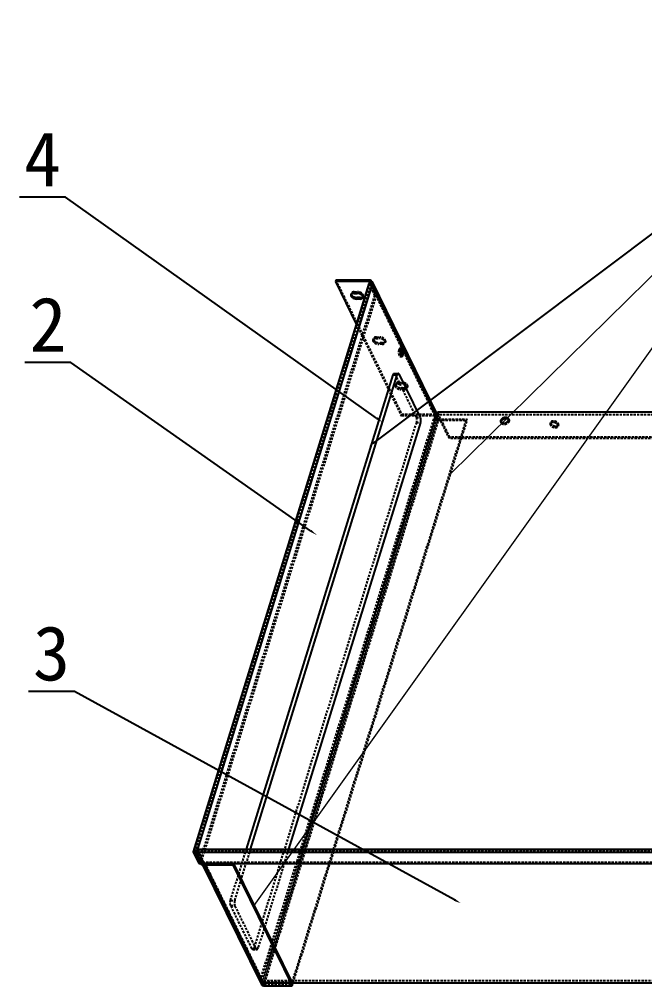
# Model space of a CAD drawing. Header units: millimetres. Extents: x 13106 to 40242, y 18888 to 28426.
# Drawn here: x 26281 to 26625, y 20034 to 20566 of the extents above; entities that cross this region are included whole.
import ezdxf
from ezdxf import colors
from ezdxf.entities.mleader import LeaderData, LeaderLine
from ezdxf.math import Vec2, Vec3

# ---------------------------------------------------------------- set-up
doc = ezdxf.new("R2010")
doc.units = ezdxf.units.MM
doc.linetypes.add('HIDDEN', pattern=[1.905, 1.27, -0.635])
doc.layers.add('02___PRT_ALL_AXES', color=7, linetype='Continuous')
doc.layers.add('DEFAULT_2', color=8, linetype='HIDDEN')
doc.layers.add('dim', color=2, linetype='Continuous', lineweight=9)

msp = doc.modelspace()

# ---------------------------------------------------------------- linework, layer by layer
at = {"color": 3, "linetype": 'Continuous'}
for p, q in [((26473.487, 20420.248), (26376.902, 20107.7)), ((26473.7, 20422.141), (26455.279, 20422.141)), ((26475.012, 20421.455), (26510.897, 20348.328)), ((26475.058, 20420.574), (26510.748, 20347.846)), ((26475.363, 20419.953), (26379.33, 20109.188)), ((26468.757, 20412.506), (26466.915, 20412.506)), ((26408.478, 20109.188), (26489.055, 20369.936)), ((26490.149, 20370.259), (26501.741, 20346.638)), ((26436.997, 20109.188), (26510.264, 20346.279)), ((26501.867, 20343.828), (26429.357, 20109.188)), ((26376.937, 20107.405), (26379.987, 20101.189)), ((26378.779, 20107.405), (26382.134, 20100.567)), ((26382.326, 20101.189), (26382.134, 20100.567)), ((26399.035, 20101.189), (26431.595, 20034.839)), ((26750.272, 20035.46), (26431.29, 20035.46))]:
    msp.add_line(p, q, dxfattribs=at)
at = {"color": 7, "linetype": 'Continuous'}
for p, q in [((26455.279, 20422.141), (26455.037, 20421.358)), ((26455.037, 20421.358), (26466.568, 20397.859)), ((26473.458, 20421.358), (26455.037, 20421.358)), ((26473.7, 20422.141), (26473.458, 20421.358)), ((26473.458, 20421.358), (26473.862, 20420.535)), ((26475.058, 20420.574), (26474.137, 20420.574)), ((26465.148, 20414.831), (26466.99, 20414.831)), ((26466.915, 20412.506), (26466.673, 20411.723)), ((26468.515, 20411.723), (26466.673, 20411.723)), ((26468.757, 20412.506), (26468.515, 20411.723)), ((26406.175, 20109.188), (26486.752, 20369.936)), ((26486.752, 20369.936), (26489.055, 20369.936)), ((26487.362, 20370.693), (26489.665, 20370.693)), ((26511.232, 20349.413), (26510.264, 20346.279)), ((26806.205, 20349.413), (26511.232, 20349.413)), ((26376.937, 20107.405), (26733.387, 20107.405)), ((26377.858, 20107.405), (26381.213, 20100.567)), ((26379.021, 20109.188), (26731.787, 20109.188)), ((26379.987, 20101.189), (26380.908, 20101.189)), ((26381.829, 20101.189), (26734.596, 20101.189)), ((26382.956, 20100.57), (26383.187, 20101.189)), ((26383.055, 20100.567), (26383.247, 20101.189)), ((26398.713, 20100.567), (26398.905, 20101.189)), ((26382.134, 20100.567), (26381.213, 20100.567)), ((26382.08, 20100.567), (26414.383, 20034.741)), ((26383.055, 20100.567), (26415.695, 20034.055)), ((26383.055, 20100.567), (26398.713, 20100.567)), ((26398.713, 20100.567), (26431.353, 20034.055)), ((26415.695, 20034.055), (26431.353, 20034.055)), ((26431.353, 20034.055), (26431.595, 20034.839))]:
    msp.add_line(p, q, dxfattribs=at)
at = {"color": 3, "linetype": 'Continuous'}
for centre, radius, start, end in [((26474.136, 20419.119), 1.456, 84.66026, 89.94947), ((26474.153, 20418.964), 1.602, 60.58054, 65.59096), ((26469.211, 20413.971), 1.391, 300.06565, 302.07768)]:
    msp.add_arc(centre, radius, start, end, dxfattribs=at)
at = {"color": 7, "linetype": 'Continuous'}
for centre, radius, start, end in [((26382.873, 20101.941), 1.344, 239.80013, 242.38727), ((26383.055, 20102.687), 2.119, 267.32519, 270.00973)]:
    msp.add_arc(centre, radius, start, end, dxfattribs=at)
for points, knots in [([(26474.114, 20421.015), (26474.061, 20421.122), (26473.859, 20421.311), (26473.596, 20421.358), (26473.458, 20421.358)], [0, 0, 0, 0, 0.4636602, 1, 1, 1, 1]), ([(26474.137, 20420.574), (26474.16, 20420.648), (26474.183, 20420.8), (26474.146, 20420.95), (26474.114, 20421.015)], [0, 0, 0, 0, 0.5174311, 1, 1, 1, 1]), ([(26465.148, 20414.831), (26464.952, 20414.831), (26464.583, 20414.8), (26464.088, 20414.644), (26463.711, 20414.385), (26463.56, 20414.139), (26463.522, 20414.015)], [0, 0, 0, 0, 0.3038197, 0.5699297, 0.7977696, 1, 1, 1, 1]), ([(26470.141, 20412.538), (26470.178, 20412.658), (26470.195, 20412.932), (26470.047, 20413.341), (26469.753, 20413.736), (26469.173, 20414.236), (26468.241, 20414.684), (26467.408, 20414.831), (26466.99, 20414.831)], [0, 0, 0, 0, 0.086521, 0.1832564, 0.2955667, 0.423643, 0.710747, 1, 1, 1, 1]), ([(26463.522, 20414.015), (26463.485, 20413.895), (26463.468, 20413.621), (26463.616, 20413.212), (26463.909, 20412.817), (26464.49, 20412.317), (26465.422, 20411.869), (26466.255, 20411.723), (26466.673, 20411.723)], [0, 0, 0, 0, 0.086521, 0.1832564, 0.2955667, 0.423643, 0.710747, 1, 1, 1, 1]), ([(26468.515, 20411.723), (26468.711, 20411.723), (26469.079, 20411.754), (26469.575, 20411.909), (26469.952, 20412.168), (26470.103, 20412.414), (26470.141, 20412.538)], [0, 0, 0, 0, 0.3038197, 0.5699297, 0.7977696, 1, 1, 1, 1]), ([(26486.752, 20369.936), (26486.786, 20370.044), (26486.859, 20370.24), (26487.002, 20370.484), (26487.167, 20370.648), (26487.302, 20370.693), (26487.362, 20370.693)], [0, 0, 0, 0, 0.3326928, 0.6070931, 0.8236235, 1, 1, 1, 1]), ([(26379.021, 20109.188), (26378.924, 20109.188), (26378.786, 20109.02), (26378.701, 20108.778), (26378.645, 20108.509), (26378.626, 20108.215), (26378.64, 20107.917), (26378.687, 20107.644), (26378.743, 20107.477), (26378.779, 20107.405)], [0, 0, 0, 0, 0.1508989, 0.2705214, 0.4139996, 0.5709936, 0.7290909, 0.8756975, 1, 1, 1, 1]), ([(26382.25, 20100.75), (26382.301, 20100.723), (26382.524, 20100.623), (26382.77, 20100.578), (26382.956, 20100.57)], [0, 0, 0, 0, 0.2375602, 1, 1, 1, 1]), ([(26414.384, 20034.741), (26414.435, 20034.635), (26414.58, 20034.436), (26415.007, 20034.133), (26415.42, 20034.055), (26415.695, 20034.055)], [0, 0, 0, 0, 0.2277282, 0.4668411, 1, 1, 1, 1])]:
    msp.add_open_spline(points, degree=3, knots=knots, dxfattribs=at)
at = {"color": 3, "linetype": 'Continuous'}
for points, knots in [([(26474.009, 20420.568), (26473.89, 20420.556), (26473.675, 20420.507), (26473.514, 20420.337), (26473.487, 20420.248)], [0, 0, 0, 0, 0.5635865, 1, 1, 1, 1]), ([(26475.011, 20421.455), (26474.96, 20421.561), (26474.815, 20421.76), (26474.388, 20422.063), (26473.975, 20422.141), (26473.7, 20422.141)], [0, 0, 0, 0, 0.2277282, 0.4668411, 1, 1, 1, 1]), ([(26474.815, 20420.422), (26474.686, 20420.481), (26474.504, 20420.538), (26474.317, 20420.564), (26474.271, 20420.568)], [0, 0, 0, 0, 0.7536655, 1, 1, 1, 1]), ([(26475.363, 20419.953), (26475.344, 20419.991), (26475.237, 20420.159), (26475.074, 20420.283), (26474.94, 20420.359)], [0, 0, 0, 0, 0.2190677, 1, 1, 1, 1]), ([(26475.058, 20420.574), (26475.104, 20420.722), (26475.15, 20421.026), (26475.075, 20421.326), (26475.011, 20421.455)], [0, 0, 0, 0, 0.5174311, 1, 1, 1, 1]), ([(26463.743, 20414.377), (26463.789, 20414.125), (26464.011, 20413.75), (26464.432, 20413.35), (26465.002, 20412.96), (26465.834, 20412.616), (26466.557, 20412.506), (26466.915, 20412.506)], [0, 0, 0, 0, 0.1970264, 0.3159433, 0.4461205, 0.7251638, 1, 1, 1, 1]), ([(26468.757, 20412.506), (26468.867, 20412.506), (26469.261, 20412.525), (26469.661, 20412.625), (26469.908, 20412.768)], [0, 0, 0, 0, 0.2780004, 1, 1, 1, 1]), ([(26469.95, 20412.793), (26469.969, 20412.805), (26470.044, 20412.855), (26470.114, 20412.912), (26470.161, 20412.96)], [0, 0, 0, 0, 0.2589069, 1, 1, 1, 1]), ([(26489.665, 20370.693), (26489.605, 20370.693), (26489.47, 20370.648), (26489.305, 20370.484), (26489.161, 20370.24), (26489.088, 20370.044), (26489.055, 20369.936)], [0, 0, 0, 0, 0.1763765, 0.3929069, 0.6673072, 1, 1, 1, 1]), ([(26490.149, 20370.259), (26490.117, 20370.324), (26490.051, 20370.439), (26489.909, 20370.612), (26489.758, 20370.693), (26489.665, 20370.693)], [0, 0, 0, 0, 0.3181311, 0.5862912, 1, 1, 1, 1]), ([(26501.867, 20343.828), (26501.936, 20344.054), (26502.027, 20344.544), (26502.049, 20345.291), (26501.965, 20346.006), (26501.833, 20346.451), (26501.741, 20346.638)], [0, 0, 0, 0, 0.2474032, 0.5193384, 0.7809941, 1, 1, 1, 1]), ([(26376.902, 20107.701), (26376.895, 20107.678), (26376.876, 20107.578), (26376.903, 20107.474), (26376.937, 20107.405)], [0, 0, 0, 0, 0.2356304, 1, 1, 1, 1]), ([(26378.779, 20107.405), (26378.699, 20107.567), (26378.38, 20107.841), (26377.902, 20108.01), (26377.489, 20108.037), (26377.219, 20107.992), (26377.007, 20107.884), (26376.921, 20107.762), (26376.902, 20107.701)], [0, 0, 0, 0, 0.2460126, 0.5412781, 0.6829609, 0.807767, 0.9117447, 1, 1, 1, 1])]:
    msp.add_open_spline(points, degree=3, knots=knots, dxfattribs=at)
msp.add_open_spline([(26474.137, 20420.574), (26474.094, 20420.574), (26474.052, 20420.572), (26474.009, 20420.568)], degree=3, dxfattribs=at)
at = {"layer": '02___PRT_ALL_AXES', "color": 8, "linetype": 'HIDDEN'}
for p, q in [((26474.442, 20419.953), (26377.858, 20107.405)), ((26490.888, 20383.721), (26489.967, 20383.721)), ((26490.653, 20384.572), (26491.574, 20384.572)), ((26490.653, 20380.072), (26491.574, 20380.072)), ((26550.121, 20346.017), (26550.426, 20345.395)), ((26546.081, 20344.035), (26546.386, 20343.413)), ((26550.478, 20344.404), (26550.173, 20345.026)), ((26573.383, 20343.861), (26573.141, 20343.077)), ((26574.605, 20343.812), (26574.847, 20344.595)), ((26575.977, 20341.014), (26576.22, 20341.798)), ((26577.683, 20342.532), (26577.441, 20341.749))]:
    msp.add_line(p, q, dxfattribs=at)
at = {"layer": '02___PRT_ALL_AXES', "color": 7, "linetype": 'Continuous'}
for p, q in [((26492.26, 20380.924), (26491.339, 20380.924)), ((26546.333, 20344.404), (26546.028, 20345.026))]:
    msp.add_line(p, q, dxfattribs=at)
at = {"layer": '02___PRT_ALL_AXES', "color": 8, "linetype": 'HIDDEN'}
for points, knots in [([(26489.967, 20383.721), (26489.912, 20383.544), (26489.828, 20383.162), (26489.771, 20382.565), (26489.778, 20381.95), (26489.849, 20381.363), (26489.977, 20380.847), (26490.155, 20380.44), (26490.37, 20380.158), (26490.567, 20380.072), (26490.653, 20380.072)], [0, 0, 0, 0, 0.1396061, 0.2932218, 0.4509557, 0.6023919, 0.7378789, 0.8499088, 0.9352935, 1, 1, 1, 1]), ([(26490.653, 20384.572), (26490.585, 20384.572), (26490.433, 20384.522), (26490.248, 20384.338), (26490.087, 20384.063), (26490.005, 20383.843), (26489.967, 20383.721)], [0, 0, 0, 0, 0.176378, 0.3929206, 0.6673064, 1, 1, 1, 1]), ([(26491.117, 20384.231), (26491.058, 20384.326), (26490.935, 20384.488), (26490.739, 20384.572), (26490.653, 20384.572)], [0, 0, 0, 0, 0.5686086, 1, 1, 1, 1]), ([(26490.653, 20380.072), (26490.738, 20380.072), (26490.932, 20380.154), (26491.053, 20380.313), (26491.112, 20380.406)], [0, 0, 0, 0, 0.4324556, 1, 1, 1, 1]), ([(26550.478, 20344.404), (26550.353, 20343.998), (26549.924, 20343.436), (26549.172, 20342.943), (26548.511, 20342.696), (26547.84, 20342.613), (26547.216, 20342.703), (26546.699, 20342.968), (26546.462, 20343.257), (26546.386, 20343.413)], [0, 0, 0, 0, 0.2513412, 0.3906701, 0.5304092, 0.6640694, 0.7868557, 0.8975452, 1, 1, 1, 1]), ([(26550.426, 20345.395), (26550.497, 20345.249), (26550.581, 20344.912), (26550.53, 20344.571), (26550.478, 20344.404)], [0, 0, 0, 0, 0.4825863, 1, 1, 1, 1]), ([(26573.141, 20343.077), (26573.108, 20342.97), (26573.093, 20342.723), (26573.226, 20342.355), (26573.49, 20342), (26574.013, 20341.55), (26574.851, 20341.147), (26575.602, 20341.014), (26575.977, 20341.014)], [0, 0, 0, 0, 0.0865218, 0.183261, 0.2955727, 0.4236512, 0.7107518, 1, 1, 1, 1]), ([(26574.605, 20343.812), (26574.429, 20343.812), (26574.097, 20343.784), (26573.651, 20343.644), (26573.311, 20343.411), (26573.176, 20343.189), (26573.141, 20343.077)], [0, 0, 0, 0, 0.3038216, 0.5699368, 0.7977692, 1, 1, 1, 1]), ([(26573.383, 20343.861), (26573.373, 20343.828), (26573.341, 20343.69), (26573.349, 20343.545), (26573.373, 20343.441)], [0, 0, 0, 0, 0.2434952, 1, 1, 1, 1]), ([(26573.373, 20343.441), (26573.424, 20343.216), (26573.715, 20342.755), (26574.396, 20342.247), (26575.263, 20341.893), (26575.903, 20341.798), (26576.22, 20341.798)], [0, 0, 0, 0, 0.1992253, 0.4482962, 0.7265102, 1, 1, 1, 1]), ([(26574.847, 20344.595), (26574.671, 20344.595), (26574.339, 20344.567), (26573.893, 20344.427), (26573.553, 20344.194), (26573.418, 20343.973), (26573.383, 20343.861)], [0, 0, 0, 0, 0.3038216, 0.5699368, 0.7977692, 1, 1, 1, 1]), ([(26577.441, 20341.749), (26577.474, 20341.856), (26577.489, 20342.103), (26577.356, 20342.471), (26577.092, 20342.826), (26576.57, 20343.277), (26575.731, 20343.68), (26574.981, 20343.812), (26574.605, 20343.812)], [0, 0, 0, 0, 0.0865218, 0.183261, 0.2955727, 0.4236512, 0.7107518, 1, 1, 1, 1]), ([(26577.683, 20342.532), (26577.716, 20342.64), (26577.731, 20342.886), (26577.598, 20343.255), (26577.334, 20343.61), (26576.812, 20344.06), (26575.973, 20344.463), (26575.223, 20344.595), (26574.847, 20344.595)], [0, 0, 0, 0, 0.0865218, 0.183261, 0.2955727, 0.4236512, 0.7107518, 1, 1, 1, 1]), ([(26575.977, 20341.014), (26576.154, 20341.014), (26576.485, 20341.042), (26576.931, 20341.183), (26577.271, 20341.415), (26577.406, 20341.637), (26577.441, 20341.749)], [0, 0, 0, 0, 0.3038216, 0.5699368, 0.7977692, 1, 1, 1, 1]), ([(26576.22, 20341.798), (26576.458, 20341.798), (26576.893, 20341.845), (26577.299, 20342.039), (26577.444, 20342.169)], [0, 0, 0, 0, 0.5497857, 1, 1, 1, 1]), ([(26577.444, 20342.169), (26577.472, 20342.195), (26577.575, 20342.298), (26577.651, 20342.429), (26577.683, 20342.532)], [0, 0, 0, 0, 0.2621536, 1, 1, 1, 1])]:
    msp.add_open_spline(points, degree=3, knots=knots, dxfattribs=at)
at = {"layer": '02___PRT_ALL_AXES', "color": 3, "linetype": 'Continuous'}
for points, knots in [([(26490.888, 20383.721), (26490.833, 20383.544), (26490.749, 20383.162), (26490.692, 20382.565), (26490.699, 20381.95), (26490.77, 20381.363), (26490.898, 20380.847), (26491.076, 20380.44), (26491.291, 20380.158), (26491.488, 20380.072), (26491.574, 20380.072)], [0, 0, 0, 0, 0.1396061, 0.2932218, 0.4509557, 0.6023919, 0.7378789, 0.8499088, 0.9352935, 1, 1, 1, 1]), ([(26491.574, 20384.572), (26491.506, 20384.572), (26491.355, 20384.522), (26491.169, 20384.338), (26491.008, 20384.063), (26490.926, 20383.843), (26490.888, 20383.721)], [0, 0, 0, 0, 0.176378, 0.3929206, 0.6673064, 1, 1, 1, 1]), ([(26492.26, 20380.924), (26492.315, 20381.101), (26492.399, 20381.483), (26492.456, 20382.08), (26492.449, 20382.695), (26492.379, 20383.282), (26492.25, 20383.798), (26492.072, 20384.205), (26491.857, 20384.487), (26491.66, 20384.572), (26491.574, 20384.572)], [0, 0, 0, 0, 0.1396061, 0.2932218, 0.4509557, 0.6023919, 0.7378789, 0.8499088, 0.9352935, 1, 1, 1, 1]), ([(26491.574, 20380.072), (26491.642, 20380.072), (26491.794, 20380.123), (26491.979, 20380.307), (26492.141, 20380.582), (26492.223, 20380.802), (26492.26, 20380.924)], [0, 0, 0, 0, 0.176378, 0.3929206, 0.6673064, 1, 1, 1, 1]), ([(26546.333, 20344.404), (26546.439, 20344.746), (26546.769, 20345.228), (26547.364, 20345.699), (26547.899, 20345.976), (26548.471, 20346.142), (26549.193, 20346.2), (26549.735, 20346.059), (26550.01, 20345.87)], [0, 0, 0, 0, 0.2416046, 0.3751032, 0.511433, 0.6459085, 0.7741974, 1, 1, 1, 1]), ([(26546.279, 20343.751), (26546.271, 20343.803), (26546.25, 20344.022), (26546.284, 20344.245), (26546.333, 20344.404)], [0, 0, 0, 0, 0.241044, 1, 1, 1, 1])]:
    msp.add_open_spline(points, degree=3, knots=knots, dxfattribs=at)
at = {"layer": '02___PRT_ALL_AXES', "color": 7, "linetype": 'Continuous'}
for points, knots in [([(26491.339, 20380.924), (26491.424, 20381.197), (26491.529, 20381.791), (26491.542, 20382.688), (26491.421, 20383.523), (26491.242, 20384.031), (26491.117, 20384.231)], [0, 0, 0, 0, 0.2533951, 0.5309264, 0.7918357, 1, 1, 1, 1]), ([(26491.112, 20380.406), (26491.135, 20380.442), (26491.228, 20380.606), (26491.296, 20380.784), (26491.339, 20380.924)], [0, 0, 0, 0, 0.2237544, 1, 1, 1, 1]), ([(26546.028, 20345.026), (26546.154, 20345.432), (26546.582, 20345.994), (26547.334, 20346.487), (26547.995, 20346.735), (26548.667, 20346.818), (26549.29, 20346.727), (26549.808, 20346.462), (26550.044, 20346.173), (26550.121, 20346.017)], [0, 0, 0, 0, 0.2513412, 0.3906701, 0.5304092, 0.6640694, 0.7868557, 0.8975452, 1, 1, 1, 1]), ([(26550.121, 20346.017), (26550.192, 20345.871), (26550.276, 20345.533), (26550.225, 20345.192), (26550.173, 20345.026)], [0, 0, 0, 0, 0.4825863, 1, 1, 1, 1]), ([(26546.081, 20344.035), (26546.009, 20344.181), (26545.925, 20344.518), (26545.977, 20344.859), (26546.028, 20345.026)], [0, 0, 0, 0, 0.4825863, 1, 1, 1, 1]), ([(26550.173, 20345.026), (26550.048, 20344.62), (26549.619, 20344.058), (26548.867, 20343.565), (26548.206, 20343.317), (26547.535, 20343.234), (26546.911, 20343.325), (26546.394, 20343.589), (26546.157, 20343.879), (26546.081, 20344.035)], [0, 0, 0, 0, 0.2513412, 0.3906701, 0.5304092, 0.6640694, 0.7868557, 0.8975452, 1, 1, 1, 1])]:
    msp.add_open_spline(points, degree=3, knots=knots, dxfattribs=at)
at = {"layer": '02___PRT_ALL_AXES', "color": 3, "linetype": 'Continuous'}
msp.add_open_spline([(26550.01, 20345.87), (26550.089, 20345.815), (26550.163, 20345.752), (26550.229, 20345.681)], degree=3, dxfattribs=at)
at = {"layer": '02___PRT_ALL_AXES', "color": 8, "linetype": 'HIDDEN'}
for points in [[(26550.229, 20345.681), (26550.307, 20345.596), (26550.375, 20345.499), (26550.426, 20345.395)], [(26546.386, 20343.413), (26546.334, 20343.519), (26546.298, 20343.634), (26546.279, 20343.751)]]:
    msp.add_open_spline(points, degree=3, dxfattribs=at)
at = {"layer": 'DEFAULT_2', "color": 8, "linetype": 'HIDDEN'}
for p, q in [((26455.279, 20422.141), (26491.579, 20348.169)), ((26473.7, 20422.141), (26510, 20348.169)), ((26473.862, 20420.535), (26509.758, 20347.386)), ((26474.114, 20421.015), (26510.414, 20347.043)), ((26474.137, 20420.574), (26510.437, 20346.603)), ((26473.521, 20419.953), (26376.937, 20107.405)), ((26463.764, 20414.798), (26463.522, 20414.015)), ((26465.39, 20415.614), (26465.148, 20414.831)), ((26465.39, 20415.614), (26467.232, 20415.614)), ((26467.232, 20415.614), (26466.99, 20414.831)), ((26473.521, 20419.953), (26476.572, 20413.737)), ((26473.521, 20419.953), (26475.363, 20419.953)), ((26476.572, 20413.737), (26379.987, 20101.189)), ((26477.493, 20413.737), (26380.908, 20101.189)), ((26470.383, 20413.322), (26470.141, 20412.538)), ((26476.572, 20413.737), (26477.493, 20413.737)), ((26466.568, 20397.859), (26491.337, 20347.386)), ((26475.966, 20389.934), (26475.724, 20389.15)), ((26477.592, 20390.75), (26477.349, 20389.966)), ((26477.349, 20389.966), (26479.192, 20389.966)), ((26477.592, 20390.75), (26479.434, 20390.75)), ((26479.434, 20390.75), (26479.192, 20389.966)), ((26482.585, 20388.457), (26482.343, 20387.674)), ((26479.117, 20387.642), (26478.875, 20386.858)), ((26480.717, 20386.858), (26478.875, 20386.858)), ((26480.959, 20387.642), (26479.117, 20387.642)), ((26480.959, 20387.642), (26480.717, 20386.858)), ((26487.846, 20370.259), (26499.438, 20346.638)), ((26487.846, 20370.259), (26490.149, 20370.259)), ((26488.167, 20365.069), (26487.925, 20364.286)), ((26489.793, 20365.885), (26489.551, 20365.102)), ((26489.551, 20365.102), (26491.393, 20365.102)), ((26489.793, 20365.885), (26491.635, 20365.885)), ((26491.318, 20362.777), (26491.076, 20361.994)), ((26492.918, 20361.994), (26491.076, 20361.994)), ((26493.161, 20362.777), (26491.318, 20362.777)), ((26491.635, 20365.885), (26491.393, 20365.102)), ((26493.161, 20362.777), (26492.918, 20361.994)), ((26494.787, 20363.593), (26494.544, 20362.81)), ((26413.727, 20036.865), (26509.343, 20346.279)), ((26511.295, 20348.008), (26414.711, 20035.46)), ((26415.874, 20036.243), (26511.49, 20345.658)), ((26431.532, 20036.243), (26527.148, 20345.658)), ((26491.579, 20348.169), (26491.337, 20347.386)), ((26509.758, 20347.386), (26491.337, 20347.386)), ((26510, 20348.169), (26491.579, 20348.169)), ((26499.438, 20346.638), (26501.741, 20346.638)), ((26509.343, 20346.279), (26509.953, 20345.036)), ((26510.264, 20346.279), (26509.343, 20346.279)), ((26510, 20348.169), (26509.758, 20347.386)), ((26509.953, 20345.036), (26510.437, 20346.603)), ((26510.264, 20346.279), (26510.874, 20345.036)), ((26511.358, 20346.603), (26510.437, 20346.603)), ((26510.748, 20347.846), (26511.358, 20346.603)), ((26510.874, 20345.036), (26511.358, 20346.603)), ((26510.897, 20348.328), (26511.312, 20347.484)), ((26511.295, 20348.008), (26511.232, 20349.413)), ((26517.943, 20335.737), (26511.232, 20349.413)), ((26517.701, 20334.954), (26511.295, 20348.008)), ((26864.062, 20348.008), (26511.295, 20348.008)), ((26511.694, 20345.038), (26511.44, 20345.659)), ((26511.795, 20345.036), (26511.49, 20345.658)), ((26511.49, 20345.658), (26527.148, 20345.658)), ((26527.453, 20345.036), (26527.148, 20345.658)), ((26499.564, 20343.828), (26410.241, 20054.781)), ((26416.179, 20035.622), (26511.795, 20345.036)), ((26431.837, 20035.622), (26527.453, 20345.036)), ((26499.564, 20343.828), (26501.867, 20343.828)), ((26510.874, 20345.036), (26509.953, 20345.036)), ((26511.795, 20345.036), (26527.453, 20345.036)), ((26517.701, 20334.954), (26517.943, 20335.737)), ((26860.703, 20334.954), (26517.701, 20334.954)), ((26870.71, 20335.737), (26517.943, 20335.737)), ((26379.33, 20109.188), (26378.779, 20107.405)), ((26414.711, 20035.46), (26379.021, 20108.188)), ((26379.021, 20108.188), (26731.787, 20108.188)), ((26382.618, 20102.134), (26379.263, 20108.972)), ((26379.263, 20108.972), (26732.029, 20108.972)), ((26397.43, 20080.888), (26406.175, 20109.188)), ((26399.732, 20080.888), (26408.478, 20109.188)), ((26429.357, 20109.188), (26412.544, 20054.781)), ((26414.648, 20036.865), (26436.997, 20109.188)), ((26381.697, 20102.134), (26381.213, 20100.567)), ((26381.697, 20102.134), (26414.337, 20035.622)), ((26382.618, 20102.134), (26381.697, 20102.134)), ((26381.744, 20101.253), (26382.08, 20100.567)), ((26381.829, 20101.189), (26382.071, 20101.972)), ((26382.071, 20101.972), (26734.838, 20101.972)), ((26382.618, 20102.134), (26382.326, 20101.189)), ((26382.618, 20102.134), (26415.258, 20035.622)), ((26382.642, 20101.694), (26415.281, 20035.181)), ((26383.187, 20101.189), (26383.248, 20101.352)), ((26383.247, 20101.189), (26383.297, 20101.351)), ((26383.297, 20101.351), (26415.937, 20034.839)), ((26383.297, 20101.351), (26398.955, 20101.351)), ((26398.905, 20101.189), (26398.955, 20101.351)), ((26398.955, 20101.351), (26399.035, 20101.189)), ((26397.43, 20080.888), (26399.732, 20080.888)), ((26409.147, 20054.457), (26397.556, 20078.078)), ((26397.556, 20078.078), (26399.858, 20078.078)), ((26411.45, 20054.457), (26399.858, 20078.078)), ((26409.147, 20054.457), (26411.45, 20054.457)), ((26409.631, 20054.024), (26411.934, 20054.024)), ((26410.241, 20054.781), (26412.544, 20054.781)), ((26413.727, 20036.865), (26768.335, 20036.865)), ((26414.337, 20035.622), (26415.258, 20035.622)), ((26414.711, 20035.46), (26414.648, 20036.865)), ((26431.29, 20035.46), (26414.711, 20035.46)), ((26415.695, 20034.055), (26415.937, 20034.839)), ((26416.078, 20035.624), (26415.823, 20036.244)), ((26416.179, 20035.622), (26415.874, 20036.243)), ((26415.874, 20036.243), (26431.532, 20036.243)), ((26415.937, 20034.839), (26431.595, 20034.839)), ((26416.179, 20035.622), (26431.837, 20035.622)), ((26431.837, 20035.622), (26431.532, 20036.243))]:
    msp.add_line(p, q, dxfattribs=at)
for centre, radius, start, end in [((26481.413, 20389.107), 1.391, 300.06565, 302.07768), ((26493.615, 20364.243), 1.391, 300.06565, 302.07768), ((26511.49, 20347.058), 1.401, 267.92765, 269.99114), ((26511.796, 20347.838), 2.802, 267.92765, 269.99114), ((26382.68, 20101.712), 1.042, 206.1457, 211.86216), ((26383.297, 20102.41), 1.06, 267.32519, 270.00973), ((26415.874, 20037.644), 1.401, 267.92765, 269.99114), ((26416.179, 20038.423), 2.802, 267.92765, 269.99114)]:
    msp.add_arc(centre, radius, start, end, dxfattribs=at)
for points, knots in [([(26473.487, 20420.248), (26473.48, 20420.225), (26473.46, 20420.126), (26473.487, 20420.022), (26473.521, 20419.953)], [0, 0, 0, 0, 0.2356304, 1, 1, 1, 1]), ([(26463.764, 20414.798), (26463.754, 20414.765), (26463.72, 20414.627), (26463.724, 20414.482), (26463.743, 20414.377)], [0, 0, 0, 0, 0.2445949, 1, 1, 1, 1]), ([(26465.39, 20415.614), (26465.194, 20415.614), (26464.826, 20415.583), (26464.33, 20415.427), (26463.953, 20415.169), (26463.802, 20414.923), (26463.764, 20414.798)], [0, 0, 0, 0, 0.3038197, 0.5699297, 0.7977696, 1, 1, 1, 1]), ([(26470.383, 20413.322), (26470.42, 20413.441), (26470.437, 20413.715), (26470.289, 20414.124), (26469.996, 20414.519), (26469.415, 20415.019), (26468.483, 20415.467), (26467.65, 20415.614), (26467.232, 20415.614)], [0, 0, 0, 0, 0.086521, 0.1832564, 0.2955667, 0.423643, 0.710747, 1, 1, 1, 1]), ([(26470.161, 20412.96), (26470.187, 20412.986), (26470.282, 20413.092), (26470.352, 20413.221), (26470.383, 20413.322)], [0, 0, 0, 0, 0.2597108, 1, 1, 1, 1]), ([(26475.724, 20389.15), (26475.687, 20389.031), (26475.67, 20388.757), (26475.818, 20388.348), (26476.111, 20387.953), (26476.692, 20387.453), (26477.623, 20387.005), (26478.457, 20386.858), (26478.875, 20386.858)], [0, 0, 0, 0, 0.086521, 0.1832564, 0.2955667, 0.423643, 0.710747, 1, 1, 1, 1]), ([(26477.349, 20389.966), (26477.154, 20389.966), (26476.785, 20389.935), (26476.29, 20389.779), (26475.912, 20389.521), (26475.762, 20389.275), (26475.724, 20389.15)], [0, 0, 0, 0, 0.3038197, 0.5699297, 0.7977696, 1, 1, 1, 1]), ([(26475.966, 20389.934), (26475.955, 20389.901), (26475.922, 20389.763), (26475.925, 20389.618), (26475.944, 20389.513)], [0, 0, 0, 0, 0.2445949, 1, 1, 1, 1]), ([(26475.944, 20389.513), (26475.99, 20389.26), (26476.213, 20388.885), (26476.633, 20388.486), (26477.204, 20388.095), (26478.036, 20387.752), (26478.759, 20387.642), (26479.117, 20387.642)], [0, 0, 0, 0, 0.1970264, 0.3159433, 0.4461205, 0.7251638, 1, 1, 1, 1]), ([(26477.592, 20390.75), (26477.396, 20390.75), (26477.027, 20390.719), (26476.532, 20390.563), (26476.154, 20390.304), (26476.004, 20390.058), (26475.966, 20389.934)], [0, 0, 0, 0, 0.3038197, 0.5699297, 0.7977696, 1, 1, 1, 1]), ([(26482.343, 20387.674), (26482.38, 20387.793), (26482.397, 20388.068), (26482.249, 20388.477), (26481.955, 20388.871), (26481.375, 20389.372), (26480.443, 20389.819), (26479.609, 20389.966), (26479.192, 20389.966)], [0, 0, 0, 0, 0.086521, 0.1832564, 0.2955667, 0.423643, 0.710747, 1, 1, 1, 1]), ([(26482.585, 20388.457), (26482.622, 20388.577), (26482.639, 20388.851), (26482.491, 20389.26), (26482.197, 20389.655), (26481.617, 20390.155), (26480.685, 20390.603), (26479.851, 20390.75), (26479.434, 20390.75)], [0, 0, 0, 0, 0.086521, 0.1832564, 0.2955667, 0.423643, 0.710747, 1, 1, 1, 1]), ([(26482.151, 20387.929), (26482.171, 20387.941), (26482.246, 20387.991), (26482.315, 20388.048), (26482.362, 20388.095)], [0, 0, 0, 0, 0.2589069, 1, 1, 1, 1]), ([(26482.362, 20388.095), (26482.388, 20388.121), (26482.483, 20388.228), (26482.554, 20388.357), (26482.585, 20388.457)], [0, 0, 0, 0, 0.2597108, 1, 1, 1, 1]), ([(26480.717, 20386.858), (26480.913, 20386.858), (26481.281, 20386.889), (26481.776, 20387.045), (26482.154, 20387.303), (26482.304, 20387.55), (26482.343, 20387.674)], [0, 0, 0, 0, 0.3038197, 0.5699297, 0.7977696, 1, 1, 1, 1]), ([(26480.959, 20387.642), (26481.069, 20387.642), (26481.463, 20387.661), (26481.862, 20387.76), (26482.11, 20387.903)], [0, 0, 0, 0, 0.2780004, 1, 1, 1, 1]), ([(26487.362, 20370.693), (26487.455, 20370.693), (26487.606, 20370.612), (26487.748, 20370.439), (26487.815, 20370.324), (26487.846, 20370.259)], [0, 0, 0, 0, 0.4137088, 0.6818689, 1, 1, 1, 1]), ([(26487.925, 20364.286), (26487.888, 20364.167), (26487.871, 20363.892), (26488.019, 20363.483), (26488.313, 20363.089), (26488.893, 20362.588), (26489.825, 20362.141), (26490.659, 20361.994), (26491.076, 20361.994)], [0, 0, 0, 0, 0.086521, 0.1832564, 0.2955667, 0.423643, 0.710747, 1, 1, 1, 1]), ([(26489.551, 20365.102), (26489.355, 20365.102), (26488.987, 20365.071), (26488.492, 20364.915), (26488.114, 20364.657), (26487.964, 20364.41), (26487.925, 20364.286)], [0, 0, 0, 0, 0.3038197, 0.5699297, 0.7977696, 1, 1, 1, 1]), ([(26488.167, 20365.069), (26488.157, 20365.036), (26488.124, 20364.899), (26488.127, 20364.753), (26488.146, 20364.648)], [0, 0, 0, 0, 0.2445949, 1, 1, 1, 1]), ([(26488.146, 20364.648), (26488.192, 20364.396), (26488.414, 20364.021), (26488.835, 20363.622), (26489.405, 20363.231), (26490.238, 20362.887), (26490.96, 20362.777), (26491.318, 20362.777)], [0, 0, 0, 0, 0.1970264, 0.3159433, 0.4461205, 0.7251638, 1, 1, 1, 1]), ([(26489.793, 20365.885), (26489.598, 20365.885), (26489.229, 20365.854), (26488.734, 20365.698), (26488.356, 20365.44), (26488.206, 20365.194), (26488.167, 20365.069)], [0, 0, 0, 0, 0.3038197, 0.5699297, 0.7977696, 1, 1, 1, 1]), ([(26494.544, 20362.81), (26494.581, 20362.929), (26494.598, 20363.203), (26494.45, 20363.612), (26494.157, 20364.007), (26493.576, 20364.507), (26492.645, 20364.955), (26491.811, 20365.102), (26491.393, 20365.102)], [0, 0, 0, 0, 0.086521, 0.1832564, 0.2955667, 0.423643, 0.710747, 1, 1, 1, 1]), ([(26494.786, 20363.593), (26494.823, 20363.712), (26494.84, 20363.987), (26494.692, 20364.396), (26494.399, 20364.79), (26493.819, 20365.291), (26492.887, 20365.738), (26492.053, 20365.885), (26491.635, 20365.885)], [0, 0, 0, 0, 0.086521, 0.1832564, 0.2955667, 0.423643, 0.710747, 1, 1, 1, 1]), ([(26492.918, 20361.994), (26493.114, 20361.994), (26493.483, 20362.025), (26493.978, 20362.181), (26494.356, 20362.439), (26494.506, 20362.685), (26494.544, 20362.81)], [0, 0, 0, 0, 0.3038197, 0.5699297, 0.7977696, 1, 1, 1, 1]), ([(26493.161, 20362.777), (26493.271, 20362.777), (26493.665, 20362.796), (26494.064, 20362.896), (26494.311, 20363.039)], [0, 0, 0, 0, 0.2780004, 1, 1, 1, 1]), ([(26494.353, 20363.064), (26494.373, 20363.077), (26494.448, 20363.126), (26494.517, 20363.184), (26494.564, 20363.231)], [0, 0, 0, 0, 0.2589069, 1, 1, 1, 1]), ([(26494.564, 20363.231), (26494.59, 20363.257), (26494.685, 20363.363), (26494.755, 20363.492), (26494.786, 20363.593)], [0, 0, 0, 0, 0.2597108, 1, 1, 1, 1]), ([(26499.438, 20346.638), (26499.53, 20346.451), (26499.663, 20346.006), (26499.747, 20345.291), (26499.724, 20344.544), (26499.634, 20344.054), (26499.564, 20343.828)], [0, 0, 0, 0, 0.2190059, 0.4806616, 0.7525968, 1, 1, 1, 1]), ([(26509.343, 20346.279), (26509.428, 20346.105), (26509.708, 20345.77), (26510.272, 20345.392), (26510.954, 20345.127), (26511.448, 20345.047), (26511.694, 20345.038)], [0, 0, 0, 0, 0.2108491, 0.4612521, 0.7327317, 1, 1, 1, 1]), ([(26510.414, 20347.043), (26510.361, 20347.15), (26510.159, 20347.34), (26509.896, 20347.386), (26509.758, 20347.386)], [0, 0, 0, 0, 0.4636602, 1, 1, 1, 1]), ([(26511.311, 20347.484), (26511.26, 20347.589), (26511.115, 20347.789), (26510.688, 20348.091), (26510.275, 20348.169), (26510, 20348.169)], [0, 0, 0, 0, 0.2277282, 0.4668411, 1, 1, 1, 1]), ([(26510.264, 20346.279), (26510.307, 20346.192), (26510.446, 20346.025), (26510.829, 20345.768), (26511.193, 20345.667), (26511.44, 20345.659)], [0, 0, 0, 0, 0.211534, 0.4627505, 1, 1, 1, 1]), ([(26510.437, 20346.603), (26510.46, 20346.677), (26510.483, 20346.828), (26510.446, 20346.978), (26510.414, 20347.043)], [0, 0, 0, 0, 0.5174311, 1, 1, 1, 1]), ([(26511.358, 20346.603), (26511.404, 20346.751), (26511.45, 20347.054), (26511.375, 20347.354), (26511.311, 20347.484)], [0, 0, 0, 0, 0.5174311, 1, 1, 1, 1]), ([(26379.263, 20108.972), (26379.247, 20109.004), (26379.195, 20109.098), (26379.096, 20109.188), (26379.021, 20109.188)], [0, 0, 0, 0, 0.3231704, 1, 1, 1, 1]), ([(26381.697, 20102.134), (26381.682, 20102.084), (26381.632, 20101.888), (26381.626, 20101.68), (26381.652, 20101.533)], [0, 0, 0, 0, 0.2618115, 1, 1, 1, 1]), ([(26381.794, 20101.162), (26381.818, 20101.123), (26381.927, 20100.972), (26382.075, 20100.85), (26382.196, 20100.779)], [0, 0, 0, 0, 0.2442356, 1, 1, 1, 1]), ([(26382.618, 20102.134), (26382.595, 20102.06), (26382.573, 20101.908), (26382.61, 20101.758), (26382.642, 20101.693)], [0, 0, 0, 0, 0.5174269, 1, 1, 1, 1]), ([(26382.642, 20101.693), (26382.691, 20101.593), (26382.875, 20101.412), (26383.12, 20101.358), (26383.248, 20101.352)], [0, 0, 0, 0, 0.4663009, 1, 1, 1, 1]), ([(26397.556, 20078.078), (26397.464, 20078.266), (26397.331, 20078.71), (26397.247, 20079.425), (26397.269, 20080.172), (26397.36, 20080.663), (26397.43, 20080.888)], [0, 0, 0, 0, 0.2190059, 0.4806616, 0.7525968, 1, 1, 1, 1]), ([(26399.732, 20080.888), (26399.663, 20080.663), (26399.572, 20080.172), (26399.549, 20079.425), (26399.633, 20078.71), (26399.766, 20078.266), (26399.858, 20078.078)], [0, 0, 0, 0, 0.2474032, 0.5193384, 0.7809941, 1, 1, 1, 1]), ([(26409.631, 20054.024), (26409.538, 20054.024), (26409.387, 20054.104), (26409.245, 20054.277), (26409.179, 20054.393), (26409.147, 20054.457)], [0, 0, 0, 0, 0.4137088, 0.6818689, 1, 1, 1, 1]), ([(26410.241, 20054.781), (26410.208, 20054.672), (26410.135, 20054.477), (26409.991, 20054.232), (26409.826, 20054.068), (26409.692, 20054.024), (26409.631, 20054.024)], [0, 0, 0, 0, 0.3326928, 0.6070931, 0.8236235, 1, 1, 1, 1]), ([(26411.45, 20054.457), (26411.481, 20054.393), (26411.548, 20054.277), (26411.69, 20054.104), (26411.841, 20054.024), (26411.934, 20054.024)], [0, 0, 0, 0, 0.3181311, 0.5862912, 1, 1, 1, 1]), ([(26411.934, 20054.024), (26411.994, 20054.024), (26412.129, 20054.068), (26412.294, 20054.232), (26412.438, 20054.477), (26412.51, 20054.672), (26412.544, 20054.781)], [0, 0, 0, 0, 0.1763765, 0.3929069, 0.6673072, 1, 1, 1, 1]), ([(26413.727, 20036.865), (26413.757, 20036.804), (26413.914, 20036.544), (26414.146, 20036.335), (26414.339, 20036.2)], [0, 0, 0, 0, 0.2236905, 1, 1, 1, 1]), ([(26414.337, 20035.622), (26414.291, 20035.474), (26414.245, 20035.171), (26414.32, 20034.87), (26414.384, 20034.741)], [0, 0, 0, 0, 0.5174311, 1, 1, 1, 1]), ([(26414.339, 20036.2), (26414.59, 20036.024), (26415.154, 20035.753), (26415.768, 20035.635), (26416.078, 20035.624)], [0, 0, 0, 0, 0.4971797, 1, 1, 1, 1]), ([(26414.648, 20036.865), (26414.691, 20036.778), (26414.83, 20036.61), (26415.213, 20036.354), (26415.577, 20036.253), (26415.823, 20036.244)], [0, 0, 0, 0, 0.211534, 0.4627505, 1, 1, 1, 1]), ([(26415.228, 20035.46), (26415.226, 20035.435), (26415.226, 20035.34), (26415.25, 20035.245), (26415.281, 20035.181)], [0, 0, 0, 0, 0.2581057, 1, 1, 1, 1]), ([(26415.281, 20035.181), (26415.334, 20035.074), (26415.536, 20034.885), (26415.799, 20034.839), (26415.937, 20034.839)], [0, 0, 0, 0, 0.4636602, 1, 1, 1, 1])]:
    msp.add_open_spline(points, degree=3, knots=knots, dxfattribs=at)
for points in [[(26381.652, 20101.533), (26381.67, 20101.437), (26381.701, 20101.341), (26381.744, 20101.253)], [(26415.258, 20035.622), (26415.242, 20035.569), (26415.231, 20035.515), (26415.228, 20035.46)]]:
    msp.add_open_spline(points, degree=3, dxfattribs=at)
at = {"layer": 'dim', "lineweight": 9}
for p, q in [((26410.337, 20078.157), (26725.728, 20520.05)), ((26518.347, 20315.568), (26726.088, 20520.05))]:
    msp.add_line(p, q, dxfattribs=at)

# ---------------------------------------------------------------- leaders
at = {"lineweight": 9}
ml = msp.add_multileader_mtext('Standard', dxfattribs=at)
ml.set_content('{\\fSimSun|b0|i0|c134|p2;焊接}', color=2)
ml.set_leader_properties(color=2)
ml.build(insert=Vec2(0, 0))
ml.multileader.update_dxf_attribs({"text_left_attachment_type": 5, "text_right_attachment_type": 5, "dogleg_length": 0.36})
ctx = ml.context
ctx.base_point, ctx.char_height, ctx.plane_origin = Vec3(26726.088, 20520.05), 30, Vec3(26468.794, 20336.975)
ctx.left_attachment, ctx.right_attachment = 5, 5
notes = []
notes.append((ctx, [(1, (1, 1, 0), (26725.728, 20520.05), (1, 0), 0.36, [(0, [(26473.468, 20330.602)], 0, [])])]))
ctx.mtext.insert, ctx.mtext.flow_direction = Vec3(26728.088, 20561.216), 5
ml = msp.add_multileader_mtext('Standard', dxfattribs=at)
ml.set_content('4', color=2)
ml.set_leader_properties(color=2)
ml.build(insert=Vec2(0, 0))
ml.multileader.update_dxf_attribs({"text_left_attachment_type": 5, "text_right_attachment_type": 5, "dogleg_length": 0.36})
ctx = ml.context
ctx.base_point, ctx.char_height, ctx.plane_origin = Vec3(26282.274, 20467.666), 30, Vec3(26473.05, 20343.89)
ctx.left_attachment, ctx.right_attachment, ctx.text_align_type = 5, 5, 2
notes.append((ctx, [(0, (1, 1, 0), (26306.634, 20467.666), (-1, 0), 0.36, [(0, [(26481.006, 20343.89)], 0, [])])]))
ctx.mtext.insert, ctx.mtext.alignment, ctx.mtext.flow_direction = Vec3(26304.274, 20503.666), 3, 5
ml = msp.add_multileader_mtext('Standard', dxfattribs=at)
ml.set_content('2', color=2)
ml.set_leader_properties(color=2)
ml.build(insert=Vec2(0, 0))
ml.multileader.update_dxf_attribs({"text_left_attachment_type": 5, "text_right_attachment_type": 5, "dogleg_length": 0.36})
ctx = ml.context
ctx.base_point, ctx.char_height, ctx.plane_origin = Vec3(26285.249, 20376.717), 30, Vec3(26436.777, 20281.98)
ctx.left_attachment, ctx.right_attachment, ctx.text_align_type = 5, 5, 2
notes.append((ctx, [(0, (1, 1, 0), (26309.609, 20376.717), (-1, 0), 0.36, [(0, [(26444.733, 20281.98)], 0, [])])]))
ctx.mtext.insert, ctx.mtext.alignment, ctx.mtext.flow_direction = Vec3(26307.249, 20412.717), 3, 5
ml = msp.add_multileader_mtext('Standard', dxfattribs=at)
ml.set_content('3', color=2)
ml.set_leader_properties(color=2)
ml.build(insert=Vec2(0, 0))
ml.multileader.update_dxf_attribs({"text_left_attachment_type": 5, "text_right_attachment_type": 5, "dogleg_length": 0.36})
ctx = ml.context
ctx.base_point, ctx.char_height, ctx.plane_origin = Vec3(26287.23, 20195.927), 30, Vec3(26516.01, 20101.189)
ctx.left_attachment, ctx.right_attachment, ctx.text_align_type = 5, 5, 2
notes.append((ctx, [(0, (1, 1, 0), (26311.59, 20195.927), (-1, 0), 0.36, [(0, [(26523.966, 20079.395)], 0, [])])]))
ctx.mtext.insert, ctx.mtext.alignment, ctx.mtext.flow_direction = Vec3(26309.23, 20231.927), 3, 5
for ctx, leaders in notes:
    for number, flags, end, landing, length, lines in leaders:
        leader = LeaderData()
        leader.index, (leader.has_last_leader_line, leader.has_dogleg_vector, leader.attachment_direction) = number, flags
        leader.last_leader_point, leader.dogleg_vector, leader.dogleg_length = Vec3(end), Vec3(landing), length
        for number, points, colour, breaks in lines:
            line = LeaderLine()
            line.index, line.vertices, line.color, line.breaks = number, Vec3.list(points), colors.encode_raw_color(colour), breaks
            leader.lines.append(line)
        ctx.leaders.append(leader)

doc.saveas('drawing.dxf')
